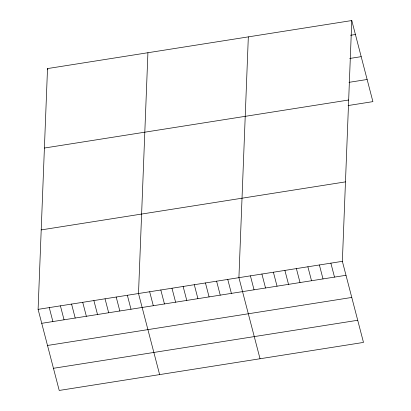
<?xml version="1.0" encoding="UTF-8"?>
<svg xmlns="http://www.w3.org/2000/svg" width="411" height="411" viewBox="0 0 411 411"><rect width="100%" height="100%" fill="white"/><g stroke="black" fill="none" stroke-linecap="round" stroke-linejoin="round"><path stroke-width="0.62" d="M351.78 20.55L342.363 261.339L363.488 342.425L59.22 390.45L38.1 309.365L47.512 68.575L351.78 20.55L372.9 101.635L348.096 105.55M147.919 52.726L138.507 293.516L159.627 374.601M248.331 36.877L238.914 277.666L260.035 358.752M350.573 35.264L355.412 34.503M349.689 58.47L361.182 56.656M348.98 82.344L367.131 79.482M44.409 148.037L348.672 100.012M41.208 229.908L345.471 181.878M38.1 309.365L342.363 261.339M41.737 323.318L346 275.293M47.506 345.471L351.77 297.446M53.451 368.297L357.714 320.272M330.87 263.153L334.508 277.106M319.378 264.967L323.01 278.92M307.88 266.78L311.517 280.734M296.388 268.599L300.02 282.547M284.895 270.412L288.527 284.366M273.397 272.226L277.035 286.179M261.905 274.039L265.537 287.993M250.412 275.853L254.044 289.806M227.761 279.429L231.393 293.382M216.602 281.191L220.239 295.144M205.449 282.953L209.081 296.906M194.29 284.715L197.922 298.663M183.131 286.472L186.769 300.426M171.978 288.234L175.61 302.188M160.819 289.996L164.457 303.95M149.666 291.759L153.298 305.707M127.353 295.278L130.986 309.231M116.195 297.04L119.827 310.993M47.512 68.575L47.83 69.793M105.041 298.802L108.674 312.75M93.883 300.564L97.515 314.513M82.724 302.321L86.361 316.275M71.571 304.083L75.203 318.037M60.412 305.846L64.049 319.799M49.258 307.608L52.891 321.556"/></g></svg>
